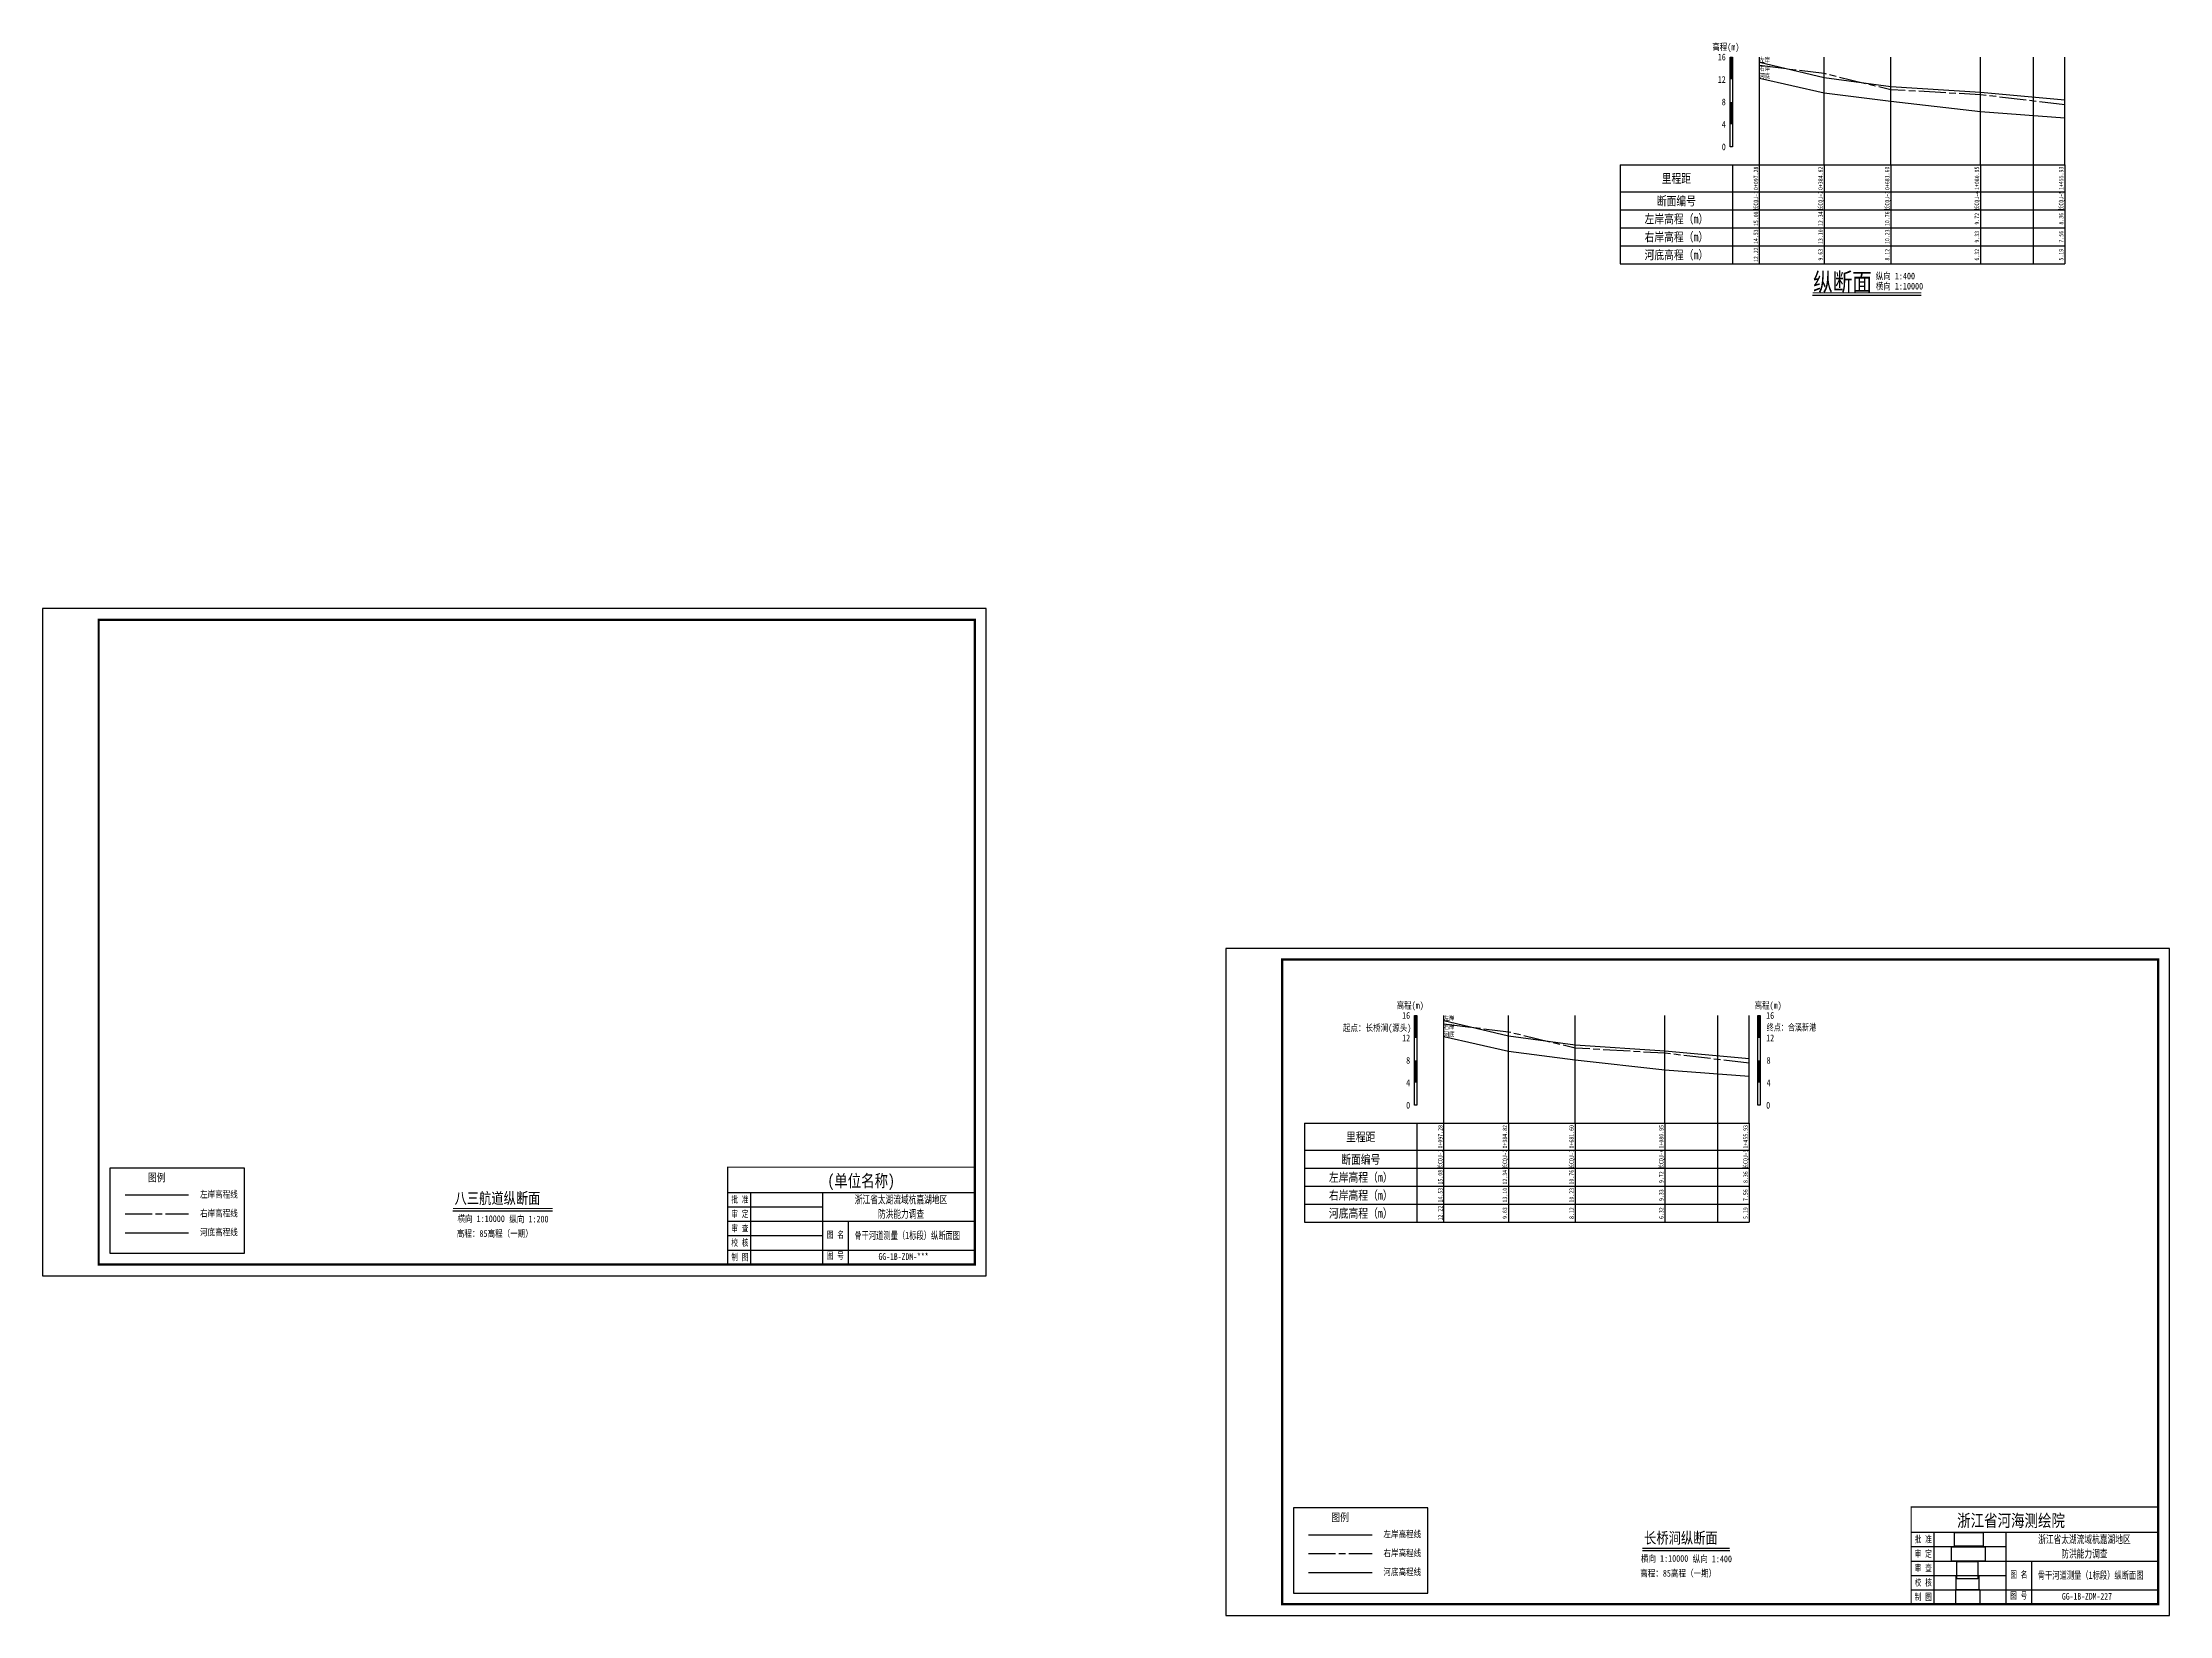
# Model space of a CAD drawing. Extents: x 529382 to 533674, y 3419705 to 3423811.
# Drawn here: x 532727 to 533674, y 3419705 to 3420405 of the extents above.
import ezdxf
from ezdxf.enums import TextEntityAlignment as Align

# ---------------------------------------------------------------- set-up
doc = ezdxf.new("R2010")
doc.units = 0
doc.header["$LTSCALE"] = 0.5
doc.linetypes.add('ACAD_ISO08W100', pattern=[36, 24, -3, 6, -3])
doc.layers.get('0').update_dxf_attribs({"linetype": 'CONTINUOUS'})
for name, color, linetype, lineweight in [('00右岸断面线', 5, 'ACAD_ISO08W100', 30), ('00左岸断面线', 6, 'CONTINUOUS', 30), ('00河底高程', 2, 'CONTINUOUS', 30), ('xxxx', 6, 'CONTINUOUS', 30)]:
    doc.layers.add(name, color=color, linetype=linetype, lineweight=lineweight)
for name, color, linetype in [('tab', 9, 'CONTINUOUS'), ('TEXT', 7, 'CONTINUOUS'), ('zdm1', 2, 'CONTINUOUS'), ('zh', 9, 'CONTINUOUS'), ('图框', 7, 'CONTINUOUS'), ('标注', 7, 'CONTINUOUS'), ('纵断面曲线名称', 7, 'CONTINUOUS'), ('高程标尺', 3, 'CONTINUOUS')]:
    doc.layers.add(name, color=color, linetype=linetype)
doc.styles.add('HZ', font='fangsong_GB2312.ttf', dxfattribs={"width": 0.8})
doc.styles.add('tk2', font='fangsong_GB2312.ttf', dxfattribs={"width": 0.8})
doc.styles.add('黑体2', font='simhei.ttf', dxfattribs={"width": 0.75, "height": 3})
picture_1 = doc.add_image_def('image1.tif', size_in_pixel=(413, 175))
picture_2 = doc.add_image_def('image2.tif', size_in_pixel=(364, 223))
picture_3 = doc.add_image_def('image3.tif', size_in_pixel=(379, 181))
picture_4 = doc.add_image_def('image4.tif', size_in_pixel=(244, 153))
picture_5 = doc.add_image_def('image5.tif', size_in_pixel=(332, 273))

# ---------------------------------------------------------------- blocks, each defined once
blk = doc.blocks.new('A$C0B9647FD')
at = {"lineweight": 100, "const_width": 0.5}
blk.add_lwpolyline([(0, 43.28), (-110, 43.28), (-110, 0), (0, 0), (0, 43.28)], dxfattribs=at)
at = {"layer": 'TEXT', "color": 0}
for p, q in [((-110, 32.08, 0), (0, 32.08, 0)), ((-99.92, 32.08, 0), (-99.92, 6.42, 0)), ((-67.83, 32.08, 0), (-67.83, 6.42, 0)), ((-110, 25.67, 0), (-67.83, 25.67, 0)), ((-110, 19.25, 0), (-67.83, 19.25, 0)), ((-67.83, 19.25, 0), (0, 19.25, 0)), ((-56.35, 19.25, 0), (-56.35, 0, 0)), ((-110, 12.83, 0), (-67.83, 12.83, 0)), ((-110, 6.42, 0), (0, 6.42, 0)), ((-99.92, 6.42, 0), (-99.92, 0, 0)), ((-67.83, 6.42, 0), (-67.83, 0, 0))]:
    blk.add_line(p, q, dxfattribs=at)
at = {"layer": 'TEXT', "color": 7, "ltscale": 8, "style": 'tk2'}
for tag, p, height, width in [('浙江省水利水电技术咨询中心', (-89.53, 34.51, 0), 5.5, 0.8), ('批准', (-108.38, 27.45, 0), 3, 0.7), ('审定', (-108.38, 21.04, 0), 3, 0.7), ('校 核', (-108.38, 8.2, 0), 3, 0.7), ('审 查', (-108.38, 14.62, 0), 3, 0.7), ('图名', (-65.84, 11.75, 0), 3, 0.7), ('制 图', (-108.38, 1.79, 0), 3, 0.7), ('图号', (-65.89, 2.42, 0), 3, 0.7)]:
    blk.add_attdef(tag, p, '', height=height, dxfattribs=dict(at, width=width))
at = {"layer": 'TEXT', "color": 0, "style": 'tk2', "width": 0.7}
for tag, height, p in [('浙江省太湖流域杭嘉湖地区', 3.5, (-32.86, 28.9, -206.67)), ('防洪能力调查', 3.5, (-32.86, 22.5, -206.67)), ('骨干河道测量（*标段）水系图', 3.3, (-30.1, 12.93, -206.67)), ('HJH-01', 3, (-31.74, 3.53, -206.67))]:
    blk.add_attdef(tag, text='', height=height, dxfattribs=at).set_placement(p, align=Align.MIDDLE_CENTER)
blk = doc.blocks.new('A$C72737839')
at = {"linetype": 'Continuous'}
blk.add_lwpolyline([(59.94, 0), (59.94, 37.85), (0, 37.85)], dxfattribs=at)
at = {"linetype": 'Continuous', "flags": 128}
for points in [[(0, 37.85), (0, 0)], [(0, 0), (59.94, 0)]]:
    blk.add_lwpolyline(points, dxfattribs=at)
at = {"layer": '00右岸断面线', "color": 5, "lineweight": 30}
blk.add_line((6.73, 17.55), (35.02, 17.55), dxfattribs=at)
at = {"layer": '00河底高程', "color": 2, "lineweight": 30}
blk.add_line((6.73, 9.13), (35.02, 9.13), dxfattribs=at)
at = {"layer": 'xxxx', "color": 6, "lineweight": 30}
blk.add_line((6.73, 25.97), (35.02, 25.97), dxfattribs=at)
at = {"layer": 'tab', "color": 0, "style": 'HZ', "width": 0.8}
blk.add_text('图例', height=3.5, dxfattribs=at).set_placement((20.83, 33.8), align=Align.MIDDLE)
at = {"layer": 'zdm1', "linetype": 'Continuous', "style": 'HZ', "width": 0.8}
for s, p in [('左岸高程线', (48.5, 26.33)), ('右岸高程线', (48.5, 17.91)), ('河底高程线', (48.5, 9.49))]:
    blk.add_text(s, height=3, dxfattribs=at).set_placement(p, align=Align.MIDDLE)

msp = doc.modelspace()

# ---------------------------------------------------------------- linework, layer by layer
at = {"layer": '00右岸断面线', "flags": 128}
for points in [[(533491.62, 3420394.81), (533520.37, 3420391.23), (533550.05, 3420384.06), (533589.98, 3420381.81), (533627.48, 3420377.38)], [(533351.11, 3419968.12), (533379.87, 3419964.54), (533409.55, 3419957.37), (533449.48, 3419955.12), (533486.98, 3419950.69)]]:
    msp.add_lwpolyline(points, dxfattribs=at)
at = {"layer": '00左岸断面线', "flags": 128}
for points in [[(533491.62, 3420396.18), (533520.37, 3420389.33), (533550.05, 3420385.38), (533589.98, 3420382.78), (533627.48, 3420379.38)], [(533351.11, 3419969.49), (533379.87, 3419962.64), (533409.55, 3419958.69), (533449.48, 3419956.09), (533486.98, 3419952.69)]]:
    msp.add_lwpolyline(points, dxfattribs=at)
at = {"layer": '00河底高程', "flags": 128}
for points in [[(533491.62, 3420389.03), (533520.37, 3420382.56), (533550.05, 3420378.78), (533589.98, 3420374.28), (533627.48, 3420371.46)], [(533351.11, 3419962.34), (533379.87, 3419955.87), (533409.55, 3419952.09), (533449.48, 3419947.59), (533486.98, 3419944.77)]]:
    msp.add_lwpolyline(points, dxfattribs=at)
at = {"layer": 'tab'}
for p, q in [((533429.62, 3420350.48), (533627.48, 3420350.48)), ((533429.62, 3420350.48), (533429.62, 3420306.48)), ((533479.62, 3420350.48), (533479.62, 3420306.48)), ((533491.62, 3420306.48), (533491.62, 3420350.48)), ((533520.37, 3420350.48), (533520.37, 3420306.48)), ((533550.05, 3420350.48), (533550.05, 3420306.48)), ((533589.98, 3420350.48), (533589.98, 3420306.48)), ((533613.62, 3420306.48), (533613.62, 3420350.48)), ((533627.48, 3420350.48), (533627.48, 3420306.48)), ((533429.62, 3420338.48), (533627.48, 3420338.48)), ((533429.62, 3420330.48), (533627.48, 3420330.48)), ((533429.62, 3420322.48), (533627.48, 3420322.48)), ((533429.62, 3420314.48), (533627.48, 3420314.48)), ((533429.62, 3420306.48), (533627.48, 3420306.48)), ((533289.11, 3419923.79), (533289.11, 3419879.79)), ((533289.11, 3419923.79), (533486.98, 3419923.79)), ((533289.11, 3419923.79), (533289.11, 3419879.79)), ((533339.11, 3419923.79), (533339.11, 3419879.79)), ((533351.11, 3419879.79), (533351.11, 3419923.79)), ((533379.87, 3419923.79), (533379.87, 3419879.79)), ((533409.55, 3419923.79), (533409.55, 3419879.79)), ((533449.48, 3419923.79), (533449.48, 3419879.79)), ((533473.11, 3419879.79), (533473.11, 3419923.79)), ((533486.98, 3419923.79), (533486.98, 3419879.79)), ((533289.11, 3419911.79), (533486.98, 3419911.79)), ((533289.11, 3419903.79), (533486.98, 3419903.79)), ((533289.11, 3419895.79), (533486.98, 3419895.79)), ((533289.11, 3419887.79), (533486.98, 3419887.79)), ((533289.11, 3419879.79), (533486.98, 3419879.79))]:
    msp.add_line(p, q, dxfattribs=at)
at = {"layer": 'tab', "color": 9, "const_width": 0.5, "flags": 128}
msp.add_lwpolyline([(533515.26, 3420293.48), (533563.63, 3420293.48)], dxfattribs=at)
at = {"layer": 'tab', "color": 9, "flags": 128}
msp.add_lwpolyline([(533515.26, 3420292.48), (533563.63, 3420292.48)], dxfattribs=at)
at = {"layer": 'zh', "color": 6}
for p, q in [((533491.62, 3420350.48), (533491.62, 3420398.48)), ((533520.37, 3420350.48), (533520.37, 3420398.48)), ((533550.05, 3420350.48), (533550.05, 3420398.48)), ((533589.98, 3420350.48), (533589.98, 3420398.48)), ((533627.48, 3420350.48), (533627.48, 3420398.48)), ((533351.11, 3419923.79), (533351.11, 3419971.79)), ((533379.87, 3419923.79), (533379.87, 3419971.79)), ((533409.55, 3419923.79), (533409.55, 3419971.79)), ((533449.48, 3419923.79), (533449.48, 3419971.79)), ((533486.98, 3419923.79), (533486.98, 3419971.79))]:
    msp.add_line(p, q, dxfattribs=at)
at = {"layer": 'zh'}
for p, q in [((533613.62, 3420350.48), (533613.62, 3420398.48)), ((533473.11, 3419923.79), (533473.11, 3419971.79))]:
    msp.add_line(p, q, dxfattribs=at)
at = {"layer": '图框', "flags": 128}
for points in [[(532727.32, 3419855.92), (533147.32, 3419855.92), (533147.32, 3420152.92), (532727.32, 3420152.92)], [(533254.11, 3419704.65), (533674.11, 3419704.65), (533674.11, 3420001.65), (533254.11, 3420001.65)]]:
    msp.add_lwpolyline(points, close=True, dxfattribs=at)
at = {"layer": '图框', "const_width": 1, "flags": 128}
for points in [[(532752.32, 3419860.92), (533142.32, 3419860.92), (533142.32, 3420147.92), (532752.32, 3420147.92)], [(533279.11, 3419709.65), (533669.11, 3419709.65), (533669.11, 3419996.65), (533279.11, 3419996.65)]]:
    msp.add_lwpolyline(points, close=True, dxfattribs=at)
at = {"layer": '图框', "color": 0, "const_width": 0.5, "flags": 128}
for points in [[(532910, 3419885.81), (532954.34, 3419885.81)], [(533439.52, 3419734.55), (533478.37, 3419734.55)]]:
    msp.add_lwpolyline(points, dxfattribs=at)
at = {"layer": '图框', "color": 0, "flags": 128}
for points in [[(532910, 3419884.81), (532954.34, 3419884.81)], [(533439.52, 3419733.55), (533478.37, 3419733.55)]]:
    msp.add_lwpolyline(points, dxfattribs=at)
at = {"layer": '高程标尺', "flags": 128}
for points in [[(533478.62, 3420358.48), (533478.62, 3420398.48), (533479.62, 3420398.48), (533479.62, 3420358.48)], [(533338.11, 3419931.79), (533338.11, 3419971.79), (533339.11, 3419971.79), (533339.11, 3419931.79)], [(533490.89, 3419931.79), (533490.89, 3419971.79), (533491.89, 3419971.79), (533491.89, 3419931.79)]]:
    msp.add_lwpolyline(points, close=True, dxfattribs=at)
at = {"layer": '高程标尺'}
for points in [[(533478.62, 3420388.48), (533479.62, 3420388.48), (533478.62, 3420398.48), (533479.62, 3420398.48)], [(533478.62, 3420368.48), (533479.62, 3420368.48), (533478.62, 3420378.48), (533479.62, 3420378.48)], [(533338.11, 3419961.79), (533339.11, 3419961.79), (533338.11, 3419971.79), (533339.11, 3419971.79)], [(533490.89, 3419961.79), (533491.89, 3419961.79), (533490.89, 3419971.79), (533491.89, 3419971.79)], [(533338.11, 3419941.79), (533339.11, 3419941.79), (533338.11, 3419951.79), (533339.11, 3419951.79)], [(533490.89, 3419941.79), (533491.89, 3419941.79), (533490.89, 3419951.79), (533491.89, 3419951.79)]]:
    msp.add_solid(points, dxfattribs=at)

# ---------------------------------------------------------------- block references
at = {"layer": '图框', "linetype": 'Continuous'}
for p in [(532757.32, 3419865.92), (533284.11, 3419714.65)]:
    msp.add_blockref('A$C72737839', p, dxfattribs=at)
for p, values in [((533142.32, 3419860.92), {'图号': '图 号', '图名': '图 名', '批准': '批 准', '校 核': '校 核', '审 查': '审 查', '审定': '审 定', '制 图': '制 图', '浙江省水利水电技术咨询中心': '        (单位名称)', 'HJH-01': 'GG-1B-ZDM-***', '骨干河道测量（*标段）水系图': '骨干河道测量（1标段）纵断面图', '浙江省太湖流域杭嘉湖地区': '浙江省太湖流域杭嘉湖地区', '防洪能力调查': '防洪能力调查'}), ((533669.11, 3419709.65), {'图号': '图 号', '图名': '图 名', '批准': '批 准', '校 核': '校 核', '审 查': '审 查', '审定': '审 定', '制 图': '制 图', '浙江省水利水电技术咨询中心': '浙江省河海测绘院', 'HJH-01': 'GG-1B-ZDM-227', '骨干河道测量（*标段）水系图': '骨干河道测量（1标段）纵断面图', '浙江省太湖流域杭嘉湖地区': '浙江省太湖流域杭嘉湖地区', '防洪能力调查': '防洪能力调查'})]:
    msp.add_blockref('A$C0B9647FD', p, dxfattribs=at).add_auto_attribs(values)

# ---------------------------------------------------------------- texts
at = {"layer": 'tab', "color": 3, "style": 'HZ', "width": 0.8}
for s, height, p in [('里程距', 3.999, (533454.62, 3420344.48)), ('断面编号', 3.999, (533454.62, 3420334.48)), ('左岸高程（m）', 3.999, (533454.62, 3420326.48)), ('右岸高程（m）', 3.999, (533454.62, 3420318.48)), ('河底高程（m）', 3.999, (533454.62, 3420310.48)), ('纵断面', 8, (533528.55, 3420298.48)), ('里程距', 3.999, (533314.11, 3419917.79)), ('断面编号', 3.999, (533314.11, 3419907.79)), ('左岸高程（m）', 3.999, (533314.11, 3419899.79)), ('右岸高程（m）', 3.999, (533314.11, 3419891.79)), ('河底高程（m）', 3.999, (533314.11, 3419883.79))]:
    msp.add_text(s, height=height, dxfattribs=at).set_placement(p, align=Align.MIDDLE)
for s, p in [('0+097.28', (533491.62, 3420344.48)), ('0+384.82', (533520.37, 3420344.48)), ('0+681.60', (533550.05, 3420344.48)), ('1+080.95', (533589.98, 3420344.48)), ('1+455.93', (533627.48, 3420344.48)), ('长CQJ-1', (533491.62, 3420334.48)), ('长CQJ-2', (533520.37, 3420334.48)), ('长CQJ-3', (533550.05, 3420334.48)), ('长CQJ-4', (533589.98, 3420334.48)), ('长CQJ-5', (533627.48, 3420334.48)), ('15.08', (533491.62, 3420326.48)), ('12.34', (533520.37, 3420326.48)), ('10.76', (533550.05, 3420326.48)), ('9.72', (533589.98, 3420326.48)), ('8.36', (533627.48, 3420326.48)), ('14.53', (533491.62, 3420318.48)), ('12.22', (533491.62, 3420310.48)), ('13.10', (533520.37, 3420318.48)), ('10.23', (533550.05, 3420318.48)), ('9.33', (533589.98, 3420318.48)), ('7.56', (533627.48, 3420318.48)), ('9.63', (533520.37, 3420310.48)), ('8.12', (533550.05, 3420310.48)), ('6.32', (533589.98, 3420310.48)), ('5.19', (533627.48, 3420310.48)), ('0+097.28', (533351.11, 3419917.79)), ('0+384.82', (533379.87, 3419917.79)), ('0+681.60', (533409.55, 3419917.79)), ('1+080.95', (533449.48, 3419917.79)), ('1+455.93', (533486.98, 3419917.79)), ('长CQJ-1', (533351.11, 3419907.79)), ('长CQJ-2', (533379.87, 3419907.79)), ('长CQJ-3', (533409.55, 3419907.79)), ('长CQJ-4', (533449.48, 3419907.79)), ('长CQJ-5', (533486.98, 3419907.79)), ('15.08', (533351.11, 3419899.79)), ('12.34', (533379.87, 3419899.79)), ('10.76', (533409.55, 3419899.79)), ('9.72', (533449.48, 3419899.79)), ('8.36', (533486.98, 3419899.79)), ('14.53', (533351.11, 3419891.79)), ('13.10', (533379.87, 3419891.79)), ('10.23', (533409.55, 3419891.79)), ('9.33', (533449.48, 3419891.79)), ('7.56', (533486.98, 3419891.79)), ('12.22', (533351.11, 3419883.79)), ('9.63', (533379.87, 3419883.79)), ('8.12', (533409.55, 3419883.79)), ('6.32', (533449.48, 3419883.79)), ('5.19', (533486.98, 3419883.79))]:
    msp.add_text(s, height=2, rotation=90, dxfattribs=at).set_placement(p, align=Align.BOTTOM_CENTER)
for s, p in [('横向 1:10000', (533543.36, 3420294.98)), ('纵向 1:400', (533543.36, 3420299.48))]:
    msp.add_text(s, height=3, dxfattribs=at).set_placement(p)
at = {"layer": '图框', "color": 0, "style": 'HZ', "width": 0.8}
for s, p in [('八三航道纵断面', (532929.83, 3419890.51)), ('长桥涧纵断面', (533456.63, 3419739.25))]:
    msp.add_text(s, height=5, dxfattribs=at).set_placement(p, align=Align.MIDDLE)
for s, p in [('横向 1:10000', (532912.03, 3419879.8)), ('纵向 1:200', (532935.08, 3419879.63)), ('高程：85高程（一期）', (532911.73, 3419873.21)), ('横向 1:10000', (533438.83, 3419728.54)), ('纵向 1:400', (533461.88, 3419728.36)), ('高程：85高程（一期）', (533438.52, 3419721.95))]:
    msp.add_text(s, height=3, dxfattribs=at).set_placement(p)
at = {"layer": '标注', "linetype": 'Continuous'}
for s, style, width, p in [('起点：长桥涧(源头) ', 'HZ', 0.8, (533322.31, 3419966.13)), ('终点：合溪新港 ', '黑体2', 0.75, (533506.75, 3419966.59))]:
    msp.add_text(s, height=3, dxfattribs=dict(at, style=style, width=width)).set_placement(p, align=Align.MIDDLE)
at = {"layer": '纵断面曲线名称', "color": 2, "style": 'HZ', "width": 0.8}
for p in [(533491.62, 3420396.18), (533351.11, 3419969.49)]:
    msp.add_text('左岸', height=2.1, dxfattribs=at).set_placement(p)
at = {"layer": '纵断面曲线名称', "color": 3, "style": 'HZ', "width": 0.8}
for p in [(533491.62, 3420392.34), (533351.11, 3419965.65)]:
    msp.add_text('右岸', height=2.1, dxfattribs=at).set_placement(p)
at = {"layer": '纵断面曲线名称', "color": 4, "style": 'HZ', "width": 0.8}
for p in [(533491.62, 3420389.03), (533351.11, 3419962.34)]:
    msp.add_text('河底', height=2.1, dxfattribs=at).set_placement(p)
at = {"layer": '高程标尺', "style": 'HZ', "width": 0.8}
for p in [(533476.62, 3420401.48), (533336.11, 3419974.79), (533495.44, 3419974.79)]:
    msp.add_text('高程(m)', height=3, dxfattribs=at).set_placement(p, align=Align.CENTER)
for s, p in [('16', (533476.62, 3420398.48)), ('12', (533476.62, 3420388.48)), ('8', (533476.62, 3420378.48)), ('4', (533476.62, 3420368.48)), ('0', (533476.62, 3420358.48)), ('16', (533336.11, 3419971.79)), ('16', (533498.17, 3419971.79)), ('12', (533336.11, 3419961.79)), ('12', (533498.17, 3419961.79)), ('8', (533336.11, 3419951.79)), ('8', (533496.57, 3419951.79)), ('4', (533336.11, 3419941.79)), ('4', (533496.6, 3419941.79)), ('0', (533336.11, 3419931.79)), ('0', (533496.38, 3419931.79))]:
    msp.add_text(s, height=3, dxfattribs=at).set_placement(p, align=Align.MIDDLE_RIGHT)

# ---------------------------------------------------------------- pictures from other files: only their frames are drawn
at = {"linetype": 'Continuous'}
image = msp.add_image(picture_3, insert=(533578.42, 3419735.45), size_in_units=(12.82, 6.12), dxfattribs=at)
image.dxf.flags = 15
image = msp.add_image(picture_1, insert=(533577.13, 3419728.9, 0), size_in_units=(14.89, 6.31), dxfattribs=at)
image.dxf.flags = 15
image = msp.add_image(picture_5, insert=(533579.52, 3419720.97), size_in_units=(9.33, 7.67), dxfattribs=at)
image.dxf.flags = 15
image = msp.add_image(picture_4, insert=(533579.23, 3419716.1), size_in_units=(10.01, 6.28), dxfattribs=at)
image.dxf.flags = 15
image = msp.add_image(picture_2, insert=(533579.05, 3419709.67), size_in_units=(10.62, 6.51), dxfattribs=at)
image.dxf.flags = 15

doc.saveas('drawing.dxf')
